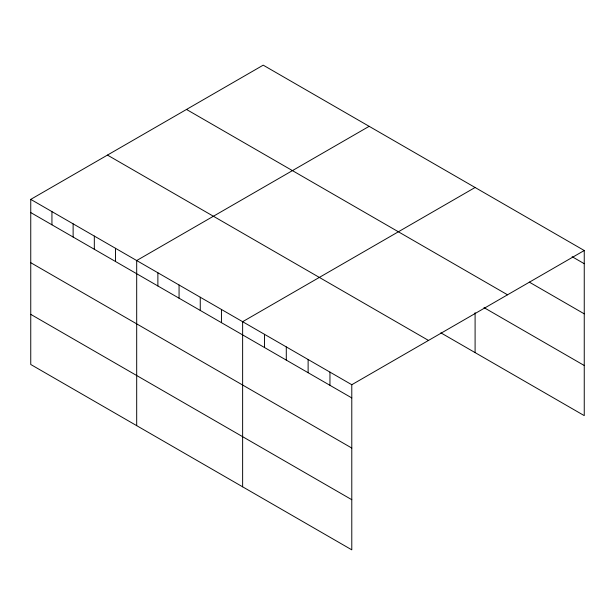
<?xml version="1.0" encoding="UTF-8"?>
<svg xmlns="http://www.w3.org/2000/svg" width="615" height="615" viewBox="0 0 615 615"><rect width="100%" height="100%" fill="white"/><g stroke="black" fill="none" stroke-linecap="round" stroke-linejoin="round"><path stroke-width="0.92" d="M30.75 199.375L351.788 384.721L351.788 549.841L30.75 364.487L30.75 199.375L263.212 65.159L584.25 250.513L584.25 415.625L440.87 332.846M369.154 126.329L136.691 260.537L136.691 425.657M475.095 187.49L242.633 321.707L242.633 486.819M351.788 384.721L584.25 250.513M572.119 256.701L584.25 263.704M529.269 282.101L584.25 313.842M186.499 109.455L507.536 294.8M483.99 307.608L584.25 365.495M107.464 155.088L428.501 340.433M30.75 212.575L351.788 397.92M30.75 262.705L351.788 448.051M30.75 314.357L351.788 499.703M475.095 312.689L475.095 352.61M329.955 372.121L329.955 385.313M308.123 359.514L308.123 372.713M286.29 346.914L286.29 360.106M264.465 334.306L264.465 347.506M221.446 309.468L221.446 322.667M200.259 297.237L200.259 310.437M179.065 285.006L179.065 298.206M157.878 272.776L157.878 285.967M115.505 248.306L115.505 261.506M94.318 236.075L94.318 249.267M73.124 223.845L73.124 237.036M51.937 211.606L51.937 224.806"/></g></svg>
